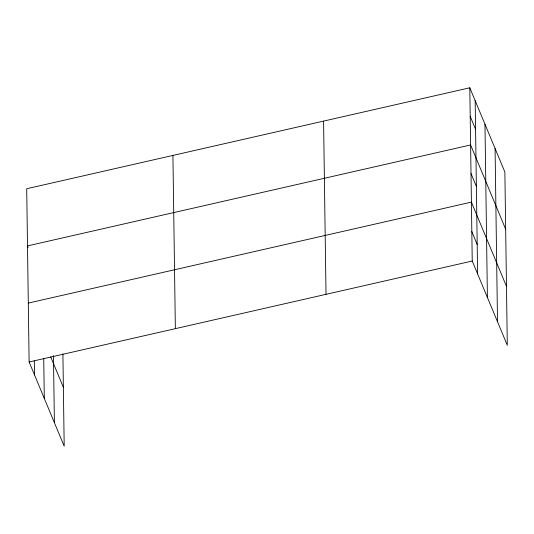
<?xml version="1.0" encoding="UTF-8"?>
<svg xmlns="http://www.w3.org/2000/svg" width="534" height="534" viewBox="0 0 534 534"><rect width="100%" height="100%" fill="white"/><g stroke="black" fill="none" stroke-linecap="round" stroke-linejoin="round"><path stroke-width="0.8" d="M469.807 87.79L472.236 261.026L507.3 345.258L504.87 172.028L469.807 87.79L26.7 188.742L29.13 361.972L64.193 446.21L62.899 353.828M28.309 303.078L471.409 202.126L506.472 286.358M29.13 361.972L472.236 261.026M470.207 116.379L475.574 129.268M505.671 229.193L470.608 144.961L27.501 245.907L28.135 247.429M471.008 173.543L476.375 186.439M471.822 231.576L477.189 244.472M50.73 356.946L63.366 387.31M495.071 148.485L497.501 321.715M484.972 124.228L487.402 297.465M475.173 100.686L477.603 273.922M323.577 121.105L326.014 294.341M172.923 155.427L175.359 328.664M53.453 355.604L54.395 422.668M43.735 358.327L44.302 398.411M34.303 360.964L34.503 374.868"/></g></svg>
